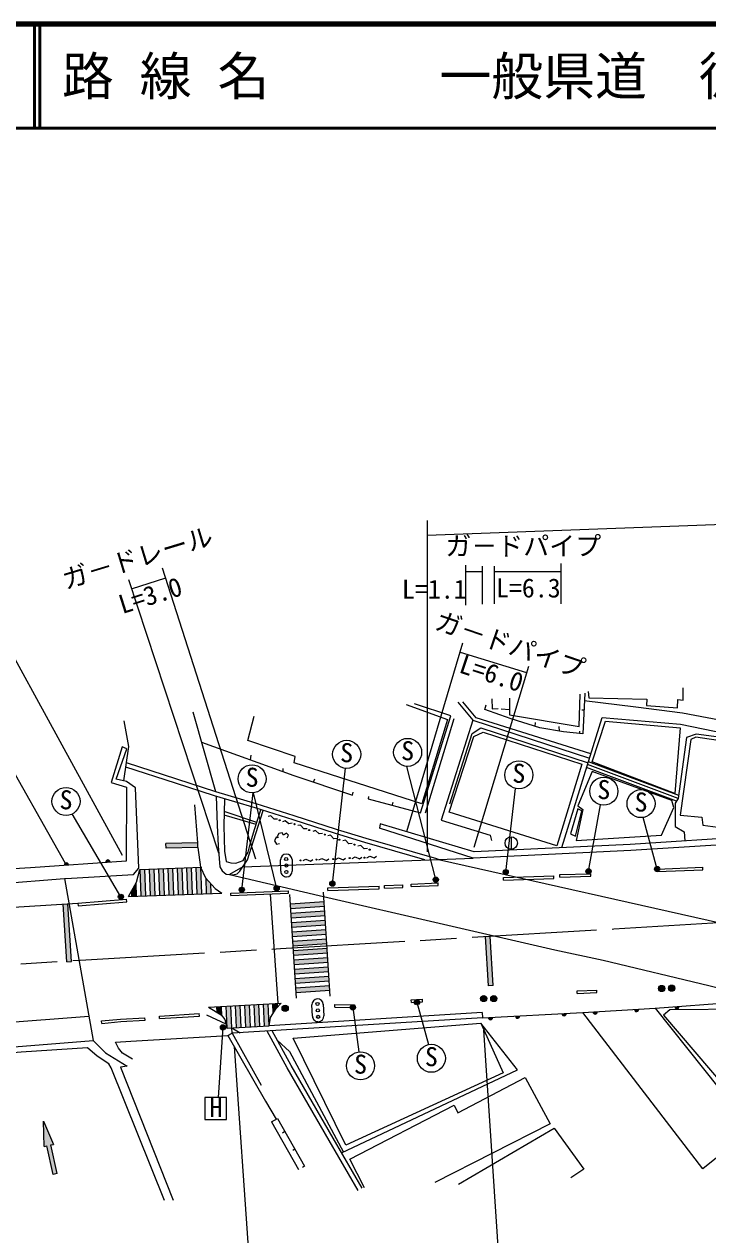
# Model space of a CAD drawing. Units: millimetres at full size, sheet at 1:1000; details may follow other scales. Extents: x 40000 to 680000, y 20000 to 380000.
# Drawn here: x 176749 to 242590, y 263363 to 380000 of the extents above; entities that cross this region are included whole.
import ezdxf
from ezdxf.enums import TextEntityAlignment as Align

# ---------------------------------------------------------------- set-up
doc = ezdxf.new("R2010")
doc.units = ezdxf.units.MM
doc.header["$LTSCALE"] = 1000
doc.linetypes.add('CHAIN', pattern=[18.5, 12, -1.5, 3.5, -1.5])
for name, color, linetype, lineweight in [('M-BGD', 7, 'Continuous', 25), ('M-BGD-EXST', 7, 'Continuous', 25), ('M-BMK', 2, 'CHAIN', 13), ('M-STR-HTXT', 7, 'Continuous', 13), ('M-STR-STR1', 1, 'Continuous', 25), ('M-STR-STRC', 7, 'Continuous', 25), ('M-TTL', 2, 'Continuous', 140), ('M-TTL-LINE', 7, 'Continuous', 50)]:
    doc.layers.add(name, color=color, linetype=linetype, lineweight=lineweight)
doc.layers.add('M-TTL-TXT', color=7, linetype='Continuous')
doc.styles.add('ＭＳ ゴシック', font='')
doc.styles.get('ＭＳ ゴシック').set_extended_font_data('MS Gothic')

msp = doc.modelspace()

# ---------------------------------------------------------------- hatches: boundary and pattern name
at = {"layer": 'M-BGD'}
for points in [[(181009, 298975, 0.4608), (180792, 299195, 0.4608), (180608, 298947)], [(185012, 299254, 0.4608), (184795, 299474, 0.4608), (184611, 299226)], [(238449, 287095, 0.41421), (238149, 287395, 0.41421), (237849, 287095, 1)], [(239418, 287126, 0.41421), (239118, 287426, 0.41421), (238818, 287126, 1)], [(221308, 286125, 0.41421), (221008, 286425, 0.41421), (220708, 286125, 1)], [(222278, 286125, 0.41421), (221978, 286425, 0.41421), (221678, 286125, 1)], [(202181, 285179, 0.41421), (201881, 285479, 0.41421), (201581, 285179, 1)], [(228542, 284686, 0.4608), (228755, 284462, 0.4608), (228943, 284707)], [(231530, 284851, 0.4608), (231744, 284628, 0.4608), (231931, 284875)], [(235539, 285088, 0.4608), (235753, 284865, 0.4608), (235940, 285112)], [(239419, 285350, 0.4608), (239637, 285131, 0.4608), (239819, 285381)], [(221450, 284306, 0.4608), (221663, 284082, 0.4608), (221851, 284328)], [(224068, 284446, 0.4608), (224281, 284222, 0.4608), (224469, 284468)], [(178928, 271928), (179533, 269183), (179922, 269269), (179316, 272014), (179585, 272073), (178606, 274312), (178660, 271869)]]:
    msp.add_hatch(color=256, dxfattribs=at).paths.add_polyline_path(points)
at = {"layer": 'M-BGD-EXST'}
for points in [[(231352, 298382, 0.41421), (231102, 298632, 0.41421), (230852, 298382, 1)], [(237958, 298605, 0.41421), (237708, 298855, 0.41421), (237458, 298605, 1)], [(206679, 297191, 0.41421), (206429, 297441, 0.41421), (206179, 297191, 1)], [(216640, 297579, 0.41421), (216390, 297829, 0.41421), (216140, 297579, 1)], [(223378, 298305, 0.41421), (223128, 298555, 0.41421), (222878, 298305, 1)], [(197956, 296601, 0.41421), (197706, 296851, 0.41421), (197456, 296601, 1)], [(201315, 296736, 0.41421), (201065, 296986, 0.41421), (200815, 296736, 1)], [(186307, 295926, 0.41421), (186057, 296176, 0.41421), (185807, 295926, 1)], [(214828, 285774, 0.41421), (214578, 286024, 0.41421), (214328, 285774, 1)], [(208651, 285277, 0.41421), (208401, 285527, 0.41421), (208151, 285277, 1)], [(196142, 283354, 0.41421), (195892, 283604, 0.41421), (195642, 283354, 1)]]:
    msp.add_hatch(color=256, dxfattribs=at).paths.add_polyline_path(points)
at = {"layer": 'M-STR-STRC'}
for points in [[(193464, 301118), (190397, 301052), (190407, 300603), (193474, 300668)], [(189242, 298609), (188793, 298593), (188884, 296038), (189334, 296054)], [(190142, 298641), (189692, 298625), (189784, 296070), (190233, 296086)], [(191041, 298674), (190592, 298658), (190683, 296102), (191133, 296118)], [(191941, 298706), (191491, 298690), (191582, 296134), (192032, 296151)], [(192840, 298738), (192390, 298722), (192482, 296167), (192932, 296183)], [(193740, 298770), (193290, 298754), (193381, 296199), (193831, 296215)], [(187985, 296006), (188434, 296022), (188343, 298577), (187893, 298561)], [(194696, 297197), (194227, 297726), (194281, 296231), (194730, 296247)], [(187491, 297212), (187068, 296446), (187085, 295974), (187535, 295990)], [(180949, 295242), (180500, 295215), (180841, 289651), (181290, 289678)], [(205640, 295431), (202393, 295222), (202421, 294773), (205669, 294982)], [(205698, 294533), (202450, 294324), (202479, 293875), (205726, 294084)], [(205755, 293635), (202508, 293426), (202537, 292977), (205784, 293186)], [(205813, 292736), (202566, 292528), (202595, 292079), (205842, 292287)], [(205871, 291838), (202623, 291630), (202652, 291181), (205899, 291389)], [(221626, 292126), (221177, 292100), (221457, 287357), (221906, 287383)], [(205928, 290940), (202681, 290732), (202710, 290283), (205957, 290491)], [(205986, 290042), (202739, 289833), (202768, 289384), (206015, 289593)], [(206044, 289144), (202796, 288935), (202825, 288486), (206072, 288695)], [(206101, 288246), (202854, 288037), (202883, 287588), (206130, 287797)], [(206159, 287348), (202912, 287139), (202941, 286690), (206188, 286898)], [(195741, 285369), (195292, 285345), (195322, 284798), (195734, 284543), (195791, 284468)], [(196306, 283277), (196756, 283302), (196640, 285418), (196191, 285394)], [(197205, 283327), (197654, 283351), (197539, 285467), (197089, 285443)], [(198437, 285516), (197988, 285492), (198104, 283376), (198553, 283400)], [(199336, 285566), (198887, 285541), (199002, 283425), (199452, 283449)], [(200235, 285615), (199785, 285590), (199901, 283474), (200350, 283498)], [(201153, 285307), (201133, 285664), (200684, 285639), (200734, 284716), (201022, 285168)]]:
    msp.add_hatch(color=256, dxfattribs=at).paths.add_polyline_path(points)

# ---------------------------------------------------------------- linework, layer by layer
at = {"layer": 'M-BGD'}
for p, q in [((222693, 314033), (223498, 313978)), ((230656, 313920), (230444, 313922)), ((195199, 306049), (193006, 313707)), ((218121, 313086), (215362, 303991)), ((225970, 312350), (225980, 312714)), ((228295, 311889), (228291, 312320)), ((230269, 311664), (230257, 311887)), ((198553, 309121), (198619, 309566)), ((201683, 307988), (201706, 308281)), ((239574, 305143), (230915, 308372)), ((239753, 305396), (231004, 308659)), ((239794, 305701), (231093, 308946)), ((204625, 306976), (204742, 307283)), ((208360, 305727), (208427, 306013)), ((212195, 304737), (212275, 305033)), ((199091, 302883), (195998, 303782)), ((199157, 303098), (196007, 304149)), ((211043, 302973), (210958, 302550)), ((223658, 301706), (223658, 300506)), ((216640, 299536), (219993, 299662)), ((237708, 298605), (242118, 298774)), ((237717, 298355), (237708, 298605)), ((242128, 298524), (242118, 298774)), ((222913, 297778), (227752, 297952)), ((222921, 297528), (222915, 297778)), ((222921, 297528), (227761, 297702)), ((227761, 297702), (227752, 297952)), ((228346, 298064), (231324, 298153)), ((228353, 297814), (228346, 298064)), ((228353, 297814), (231332, 297903)), ((231332, 297903), (231324, 298153)), ((237717, 298355), (242128, 298524)), ((196650, 296287), (202189, 296513)), ((196660, 296037), (196650, 296287)), ((196660, 296037), (202199, 296263)), ((202199, 296263), (202189, 296513)), ((205980, 296796), (210926, 296951)), ((205988, 296546), (205980, 296796)), ((205988, 296546), (210934, 296701)), ((210934, 296701), (210926, 296951)), ((211454, 297008), (213220, 297065)), ((211462, 296758), (211454, 297008)), ((211462, 296758), (213228, 296815)), ((213228, 296815), (213220, 297065)), ((214007, 297156), (216616, 297274)), ((214019, 296906), (214007, 297156)), ((214019, 296906), (216627, 297024)), ((216627, 297024), (216616, 297274)), ((164974, 294263), (181924, 295302)), ((181924, 295302), (186604, 295693)), ((181924, 295302), (181945, 295053)), ((181945, 295053), (186625, 295444)), ((186625, 295444), (186604, 295693)), ((230002, 286866), (231894, 286946)), ((231904, 286697), (231894, 286946)), ((214031, 285995), (215097, 286053)), ((214045, 285745), (214031, 285995)), ((214045, 285745), (215111, 285803)), ((215111, 285803), (215097, 286053)), ((230012, 286616), (230002, 286866)), ((230012, 286616), (231904, 286697)), ((237508, 285204), (248267, 286025)), ((189771, 284440), (193603, 284689)), ((193619, 284439), (193603, 284689)), ((220852, 284775), (200350, 283498)), ((206660, 285286), (206661, 285536)), ((206660, 285286), (208569, 285276)), ((206661, 285536), (208570, 285526)), ((208570, 285526), (208569, 285276)), ((220852, 284775), (220883, 284276)), ((220883, 284276), (230565, 284794)), ((167064, 283221), (182960, 284435)), ((184232, 283715), (184207, 283963)), ((188384, 284027), (188370, 284276)), ((189787, 284191), (189771, 284440)), ((189787, 284191), (193619, 284439)), ((194296, 284568), (196184, 283693)), ((220883, 284276), (196781, 282787)), ((196781, 282787), (196749, 283302)), ((196756, 283302), (197548, 282834)), ((196781, 282787), (199562, 277772)), ((178660, 271869), (178606, 274312)), ((178606, 274312), (179585, 272073)), ((200575, 274237), (201138, 274562)), ((200575, 274237), (203178, 269644)), ((201138, 274562), (203743, 269964)), ((201851, 273304), (201633, 273160)), ((178660, 271869), (178928, 271928)), ((179533, 269183), (178928, 271928)), ((179316, 272014), (179585, 272073)), ((179922, 269269), (179316, 272014)), ((202816, 271601), (202620, 271487)), ((203743, 269964), (203552, 269848)), ((179922, 269269), (179533, 269183))]:
    msp.add_line(p, q, dxfattribs=at)
for points in [[(374880, 323965), (371741, 308552), (358142, 307742), (344636, 306982), (330442, 306098), (319735, 305485), (300614, 304315), (281362, 303459), (256309, 301708), (246999, 301141), (235163, 300382), (219993, 299662), (210958, 302550)], [(374292, 324084), (371245, 309124), (358107, 308341), (344601, 307581), (330406, 306697), (319699, 306084), (300582, 304914), (281328, 304058), (256270, 302306), (246962, 301740), (235130, 300981), (220075, 300266), (211043, 302973)], [(230699, 314837), (235668, 314220), (240154, 313655), (246087, 312540), (248683, 312083), (249154, 316543)], [(230733, 315542), (230549, 311636), (228693, 311820), (226404, 312215), (223653, 313071), (222574, 313452), (221126, 313965), (221258, 314412)], [(221797, 314996), (221811, 314046), (222388, 314080)], [(223498, 315065), (223498, 313455), (230216, 312324), (230285, 315459)], [(231083, 315699), (231139, 315113), (236718, 314962), (236699, 314357), (239687, 314149), (239706, 314924), (240216, 314886), (240216, 316077)], [(213536, 314455), (217506, 313002), (215037, 304870), (202738, 308839), (202834, 309444), (198283, 310993), (198888, 313317)], [(209897, 305602), (209871, 305351), (214913, 304019), (217844, 313374), (214332, 314527)], [(218520, 314678), (219954, 312943), (231196, 309280)], [(231328, 309706), (220273, 313185), (219011, 314728)], [(186329, 307103), (186833, 310412), (186386, 312879)], [(219954, 312943), (216900, 303320), (221616, 301863), (221763, 301361)], [(228527, 300668), (232412, 313204), (239978, 312574), (252128, 310048), (251986, 309741)], [(217743, 304898), (219880, 311676), (220715, 312195), (231063, 308850)], [(250415, 310405), (241486, 311593), (240551, 311264), (239753, 305396), (239447, 304964), (239438, 302714), (240331, 302187), (240379, 301318)], [(186193, 310379), (185112, 306940), (186589, 306490), (186570, 299362), (177358, 298721), (170384, 298289), (165999, 298017), (165543, 298593), (165678, 301374), (164258, 306674), (163484, 309623)], [(180628, 297685), (181288, 297728), (187271, 298062), (187780, 298682), (187461, 306426), (186603, 307046), (185601, 307253), (186621, 310200), (186193, 310379)], [(193830, 310830), (202708, 307617), (208360, 305727)], [(215339, 299487), (209557, 301156), (206722, 302019), (202645, 303333), (198986, 304489), (195079, 305668), (191328, 306885), (186532, 308432)], [(216640, 299536), (216491, 299571), (209671, 301539), (206842, 302401), (202766, 303714), (199104, 304871), (195199, 306049), (191451, 307265), (186592, 308833)], [(195229, 305623), (195318, 302837), (195420, 300845), (195584, 298830), (195807, 298423), (196185, 298113), (196844, 298036), (197251, 298152), (197532, 298384), (198249, 299498), (198831, 301329), (199757, 304246)], [(196038, 305378), (195972, 302755), (196050, 300333), (196205, 299335), (196641, 299200), (197135, 299161), (197833, 299432), (198316, 300225), (198546, 301120), (198977, 302510), (199532, 304317)], [(201144, 303416), (200825, 303395), (200498, 303735), (200230, 303673)], [(202554, 303009), (202240, 302947), (201872, 303242), (201614, 303146)], [(203994, 302482), (203674, 302476), (203364, 302831), (203093, 302782)], [(205480, 302019), (205163, 301979), (204817, 302300), (204553, 302223)], [(202083, 301614), (202205, 301858), (202019, 302060), (201728, 301856), (201603, 302089), (201272, 302020), (201119, 301745), (201217, 301597), (201001, 301677), (200853, 301334), (201041, 300991), (201351, 301075)], [(206898, 301543), (206578, 301526), (206256, 301870), (205987, 301811)], [(208342, 301060), (208022, 301035), (207692, 301371), (207424, 301306)], [(208331, 299629), (208619, 299769), (209049, 299576), (209275, 299734)], [(209812, 300576), (209493, 300545), (209156, 300874), (208890, 300804)], [(209750, 299683), (210031, 299838), (210471, 299667), (210688, 299837)], [(203602, 299410), (203889, 299553), (204322, 299365), (204545, 299526)], [(205131, 299486), (205423, 299619), (205849, 299418), (206077, 299571)], [(206745, 299534), (207033, 299675), (207464, 299485), (207689, 299645)], [(184207, 283963), (186030, 284148), (188370, 284276)], [(184232, 283715), (186049, 283899), (188384, 284027)], [(207320, 271248), (224266, 279245), (220718, 283754)], [(187188, 280298), (186207, 280856), (185822, 281356), (185533, 281923), (187025, 282029), (196369, 282568), (196781, 282787)], [(196369, 282568), (199989, 276246), (201007, 274487)], [(208899, 267636), (206110, 272435), (202062, 279460), (200140, 282994)], [(209288, 267863), (206499, 272660), (202455, 279680), (200636, 283025)], [(190251, 266666), (185126, 279443), (184905, 279830), (183785, 280566), (182841, 281365), (176453, 280955), (168954, 280311), (169365, 279135), (169943, 276857), (170651, 272802), (172050, 265325)], [(183376, 282075), (184593, 280881), (186676, 279619), (186031, 279507), (191083, 266714)], [(201124, 282127), (202312, 281035), (207497, 271332)], [(209538, 267879), (208114, 270644), (218171, 275837), (218513, 275111), (225003, 278506), (227396, 274061), (216297, 268416)], [(218577, 268227), (227797, 273650), (230654, 269676), (229412, 268848)]]:
    msp.add_lwpolyline(points, dxfattribs=at)
for points in [[(232733, 312855), (239930, 312194), (239429, 305881), (231450, 308927)], [(220962, 311778), (230463, 308707), (228049, 300853), (217692, 304078), (220040, 311361)], [(240953, 311094), (239943, 303801), (242024, 303599), (242125, 302832), (247884, 302064), (250976, 302205), (251986, 309741), (241438, 311317)], [(231442, 307985), (230069, 304707), (230569, 304338), (229911, 301353), (238123, 301879), (239319, 304525), (239127, 305195)], [(230081, 304397), (229362, 301991), (229844, 301761), (230444, 304226)], [(230565, 284794), (237508, 285204), (246846, 273510), (242126, 269714)], [(238932, 285025), (238318, 284526), (247571, 273709), (256718, 281131), (255695, 283290), (250889, 283826), (250401, 284540), (249119, 284183), (246346, 285112)], [(202646, 282298), (220718, 283754), (222887, 278978), (207736, 272005)]]:
    msp.add_lwpolyline(points, close=True, dxfattribs=at)
for centre, radius in [((201351, 303306), 50), ((202773, 302926), 50), ((204195, 302362), 50), ((205693, 301920), 50), ((207103, 301429), 50), ((208549, 300951), 50), ((223658, 301106), 600), ((210022, 300471), 50), ((203369, 299432), 50), ((204899, 299516), 50), ((206512, 299558), 50), ((208098, 299655), 50), ((209516, 299697), 50), ((238149, 287095), 300), ((239118, 287126), 300), ((221008, 286125), 300), ((221978, 286125), 300), ((201881, 285179), 300)]:
    msp.add_circle(centre, radius, dxfattribs=at)
for centre, start, end in [((180806, 298993), 355.02344, 192.94683), ((184810, 299272), 355.02344, 192.94683), ((228744, 284665), 174.10143, 12.02482), ((231732, 284831), 174.42042, 12.34381), ((235741, 285068), 174.42042, 12.34381), ((239621, 285334), 175.40241, 13.3258), ((221653, 284285), 174.10143, 12.02482), ((224270, 284425), 174.10143, 12.02482)]:
    msp.add_arc(centre, 203, start, end, dxfattribs=at)
at = {"layer": 'M-BGD-EXST'}
for p, q in [((206429, 297191), (207697, 308309)), ((216390, 297579), (213602, 308497)), ((197706, 296601), (198791, 305944)), ((201065, 296736), (198834, 305948)), ((223128, 298305), (224064, 306363)), ((231102, 298382), (232263, 304785)), ((186057, 295926), (181369, 303906)), ((237708, 298605), (236374, 303570)), ((214578, 285774), (215694, 281691)), ((208401, 285277), (208990, 280985)), ((195892, 283354), (195435, 276580)), ((196247, 276580), (194147, 276580)), ((194147, 276580), (194147, 274480)), ((196247, 274480), (196247, 276580)), ((194147, 274480), (196247, 274480))]:
    msp.add_line(p, q, dxfattribs=at)
for centre, radius in [((207807, 309655), 1350), ((213679, 309845), 1350), ((198695, 307291), 1350), ((224393, 307672), 1350), ((232574, 306099), 1350), ((180774, 305117), 1350), ((236161, 304903), 1350), ((231102, 298382), 250), ((237708, 298605), 250), ((206429, 297191), 250), ((216390, 297579), 250), ((223128, 298305), 250), ((197706, 296601), 250), ((201065, 296736), 250), ((186057, 295926), 250), ((214578, 285774), 250), ((208401, 285277), 250), ((195892, 283354), 250), ((215965, 280368), 1350), ((209140, 279644), 1350)]:
    msp.add_circle(centre, radius, dxfattribs=at)
at = {"layer": 'M-BMK'}
msp.add_lwpolyline([(64073, 282644), (73046, 283121), (96015, 284536), (122899, 286115), (148377, 287665), (162960, 288549), (182134, 289836), (201420, 290935), (233531, 292828), (260646, 294489), (272719, 295232), (287723, 296115), (308348, 297441), (328624, 298697), (352550, 300023), (371692, 301151)], dxfattribs=at)
at = {"layer": 'M-STR-HTXT'}
for p, q in [((215550, 332185), (215550, 300271)), ((219255, 327865), (219255, 324030)), ((220884, 324120), (220884, 327792)), ((222056, 324170), (222056, 327791)), ((228478, 324151), (228478, 328047)), ((187093, 325601), (190389, 326655)), ((199063, 299553), (190084, 327606)), ((219255, 327260), (220884, 327260)), ((222056, 327260), (228478, 327260)), ((186797, 326502), (195476, 300151)), ((172803, 324386), (186199, 299944)), ((167501, 322461), (180706, 299170)), ((213610, 302204), (219003, 320403)), ((218731, 319483), (225143, 317552)), ((225309, 318103), (220060, 300671)), ((222673, 258185), (221018, 283094)), ((196982, 281497), (198724, 256404))]:
    msp.add_line(p, q, dxfattribs=at)
msp.add_lwpolyline([(215550, 330766), (302965, 334014), (354998, 335945), (385949, 336690)], dxfattribs=at)
at = {"layer": 'M-STR-STR1'}
for p, q in [((197819, 298830), (196515, 298074)), ((197819, 298830), (216640, 299536)), ((216640, 299536), (263934, 288858)), ((164575, 296402), (180628, 297685)), ((180628, 297685), (183376, 282075)), ((167513, 280789), (183376, 282075))]:
    msp.add_line(p, q, dxfattribs=at)
msp.add_lwpolyline([(196515, 298074), (205153, 296056), (217150, 293306), (227847, 290820), (232502, 289808), (242691, 287394), (252242, 285049), (258391, 283786), (259107, 283342), (259994, 283342)], dxfattribs=at)
at = {"layer": 'M-STR-STRC'}
for p, q in [((193464, 301118), (193186, 304783)), ((193464, 301118), (190397, 301052)), ((190407, 300603), (190397, 301052)), ((193474, 300668), (193464, 301118)), ((193474, 300668), (190407, 300603)), ((187893, 298561), (193853, 298774)), ((188793, 298593), (188884, 296038)), ((189242, 298609), (189334, 296054)), ((189692, 298625), (189784, 296070)), ((190142, 298641), (190233, 296086)), ((190592, 298658), (190683, 296102)), ((191041, 298674), (191133, 296118)), ((191491, 298690), (191582, 296134)), ((191941, 298706), (192032, 296151)), ((192390, 298722), (192482, 296167)), ((192840, 298738), (192932, 296183)), ((193290, 298754), (193381, 296199)), ((193740, 298770), (193831, 296215)), ((201457, 298393), (201442, 299492)), ((202542, 299507), (202557, 298408)), ((187893, 298561), (187985, 296006)), ((188343, 298577), (188434, 296022)), ((194227, 297726), (194281, 296231)), ((186802, 295963), (195794, 296285)), ((187068, 296446), (187085, 295974)), ((187491, 297212), (187535, 295990)), ((194696, 297197), (194730, 296247)), ((206223, 286359), (205579, 296372)), ((180841, 289651), (180500, 295215)), ((181290, 289678), (180949, 295242)), ((200438, 296191), (201165, 285666)), ((202975, 286150), (202332, 296163)), ((205640, 295431), (202393, 295222)), ((205669, 294982), (202421, 294773)), ((205698, 294533), (202450, 294324)), ((205726, 294084), (202479, 293875)), ((205755, 293635), (202508, 293426)), ((205784, 293186), (202537, 292977)), ((205813, 292736), (202566, 292528)), ((205842, 292287), (202595, 292079)), ((205871, 291838), (202623, 291630)), ((221457, 287357), (221177, 292100)), ((221906, 287383), (221626, 292126)), ((205899, 291389), (202652, 291181)), ((205928, 290940), (202681, 290732)), ((205957, 290491), (202710, 290283)), ((180841, 289651), (181290, 289678)), ((205986, 290042), (202739, 289833)), ((206015, 289593), (202768, 289384)), ((206044, 289144), (202796, 288935)), ((206072, 288695), (202825, 288486)), ((206101, 288246), (202854, 288037)), ((206130, 287797), (202883, 287588)), ((206159, 287348), (202912, 287139)), ((221906, 287383), (221457, 287357)), ((206188, 286898), (202941, 286690)), ((194506, 285302), (201508, 285684)), ((195322, 284798), (195292, 285345)), ((195791, 284468), (195741, 285369)), ((196306, 283277), (196191, 285394)), ((196756, 283302), (196640, 285418)), ((197205, 283327), (197089, 285443)), ((197654, 283351), (197539, 285467)), ((198104, 283376), (197988, 285492)), ((198553, 283400), (198437, 285516)), ((199002, 283425), (198887, 285541)), ((199452, 283449), (199336, 285566)), ((199901, 283474), (199785, 285590)), ((200350, 283498), (200235, 285615)), ((200734, 284716), (200684, 285639)), ((201153, 285307), (201133, 285664)), ((204514, 284413), (204459, 285512)), ((205558, 285567), (205612, 284468)), ((196306, 283277), (200350, 283498))]:
    msp.add_line(p, q, dxfattribs=at)
for points in [[(193474, 300668), (193740, 298770), (194206, 297750), (195125, 296714), (195794, 296285)], [(186802, 295963), (187567, 297348), (187893, 298561)], [(194506, 285302), (195734, 284543), (196062, 284109), (196306, 283277)], [(200350, 283498), (200476, 284309), (201022, 285168), (201508, 285684)]]:
    msp.add_lwpolyline(points, dxfattribs=at)
for centre in [(201985, 299566), (201993, 298946), (202002, 298326), (204999, 285605), (205030, 284985), (205061, 284366)]:
    msp.add_circle(centre, 150, dxfattribs=at)
for centre, start, end in [((201992, 299500), 90.7807, 180.7807), ((201992, 299500), 0.7807, 90.7807), ((202007, 298400), 180.7807, 270.7807), ((202007, 298400), 270.7807, 0.7807), ((205008, 285539), 92.86403, 182.86403), ((205008, 285539), 2.86403, 92.86403), ((205063, 284441), 182.86403, 272.86403), ((205063, 284441), 272.86403, 2.86403)]:
    msp.add_arc(centre, 550, start, end, dxfattribs=at)
at = {"layer": 'M-TTL'}
msp.add_line((680000, 380000), (40000, 380000), dxfattribs=at)
at = {"layer": 'M-TTL-LINE'}
for p, q in [((177750, 380000), (177750, 370000)), ((178250, 380000), (178250, 370000)), ((40000, 370000), (680000, 370000))]:
    msp.add_line(p, q, dxfattribs=at)

# ---------------------------------------------------------------- texts
at = {"layer": 'M-BGD-EXST', "style": 'ＭＳ ゴシック'}
for p in [(207152, 308362), (213024, 308553), (198039, 305998), (223738, 306380), (231919, 304806), (180119, 303825), (235506, 303610), (215310, 279076), (208485, 278351)]:
    msp.add_text('S', height=1833, rotation=358.508, dxfattribs=at).set_placement(p, align=Align.BOTTOM_LEFT)
msp.add_text('H', height=1833, dxfattribs=at).set_placement((194600, 274172), align=Align.BOTTOM_LEFT)
at = {"layer": 'M-STR-HTXT', "style": 'ＭＳ ゴシック'}
for s, rotation, p in [('ガ－ドレール', 16.876, (180899, 325024)), ('L=3.0', 17.526, (186360, 322638)), ('ガ－ドパイプ', 341.107, (215989, 321259)), ('L=6.0', 341.792, (218350, 317052))]:
    msp.add_text(s, height=1833, rotation=rotation, dxfattribs=at).set_placement(p, align=Align.BOTTOM_LEFT)
for s, p in [('ガ－ドパイプ', (217317, 328270)), ('L=6.3', (222187, 324216)), ('L=1.1', (213129, 324102))]:
    msp.add_text(s, height=1833, dxfattribs=at).set_placement(p, align=Align.BOTTOM_LEFT)
at = {"layer": 'M-TTL-TXT', "style": 'ＭＳ ゴシック'}
for s, p in [('路 線 名', (180380, 375000)), ('一般県道\u3000徳山新南陽線', (216734, 375000))]:
    msp.add_text(s, height=3666, dxfattribs=at).set_placement(p, align=Align.MIDDLE_LEFT)

doc.saveas('drawing.dxf')
